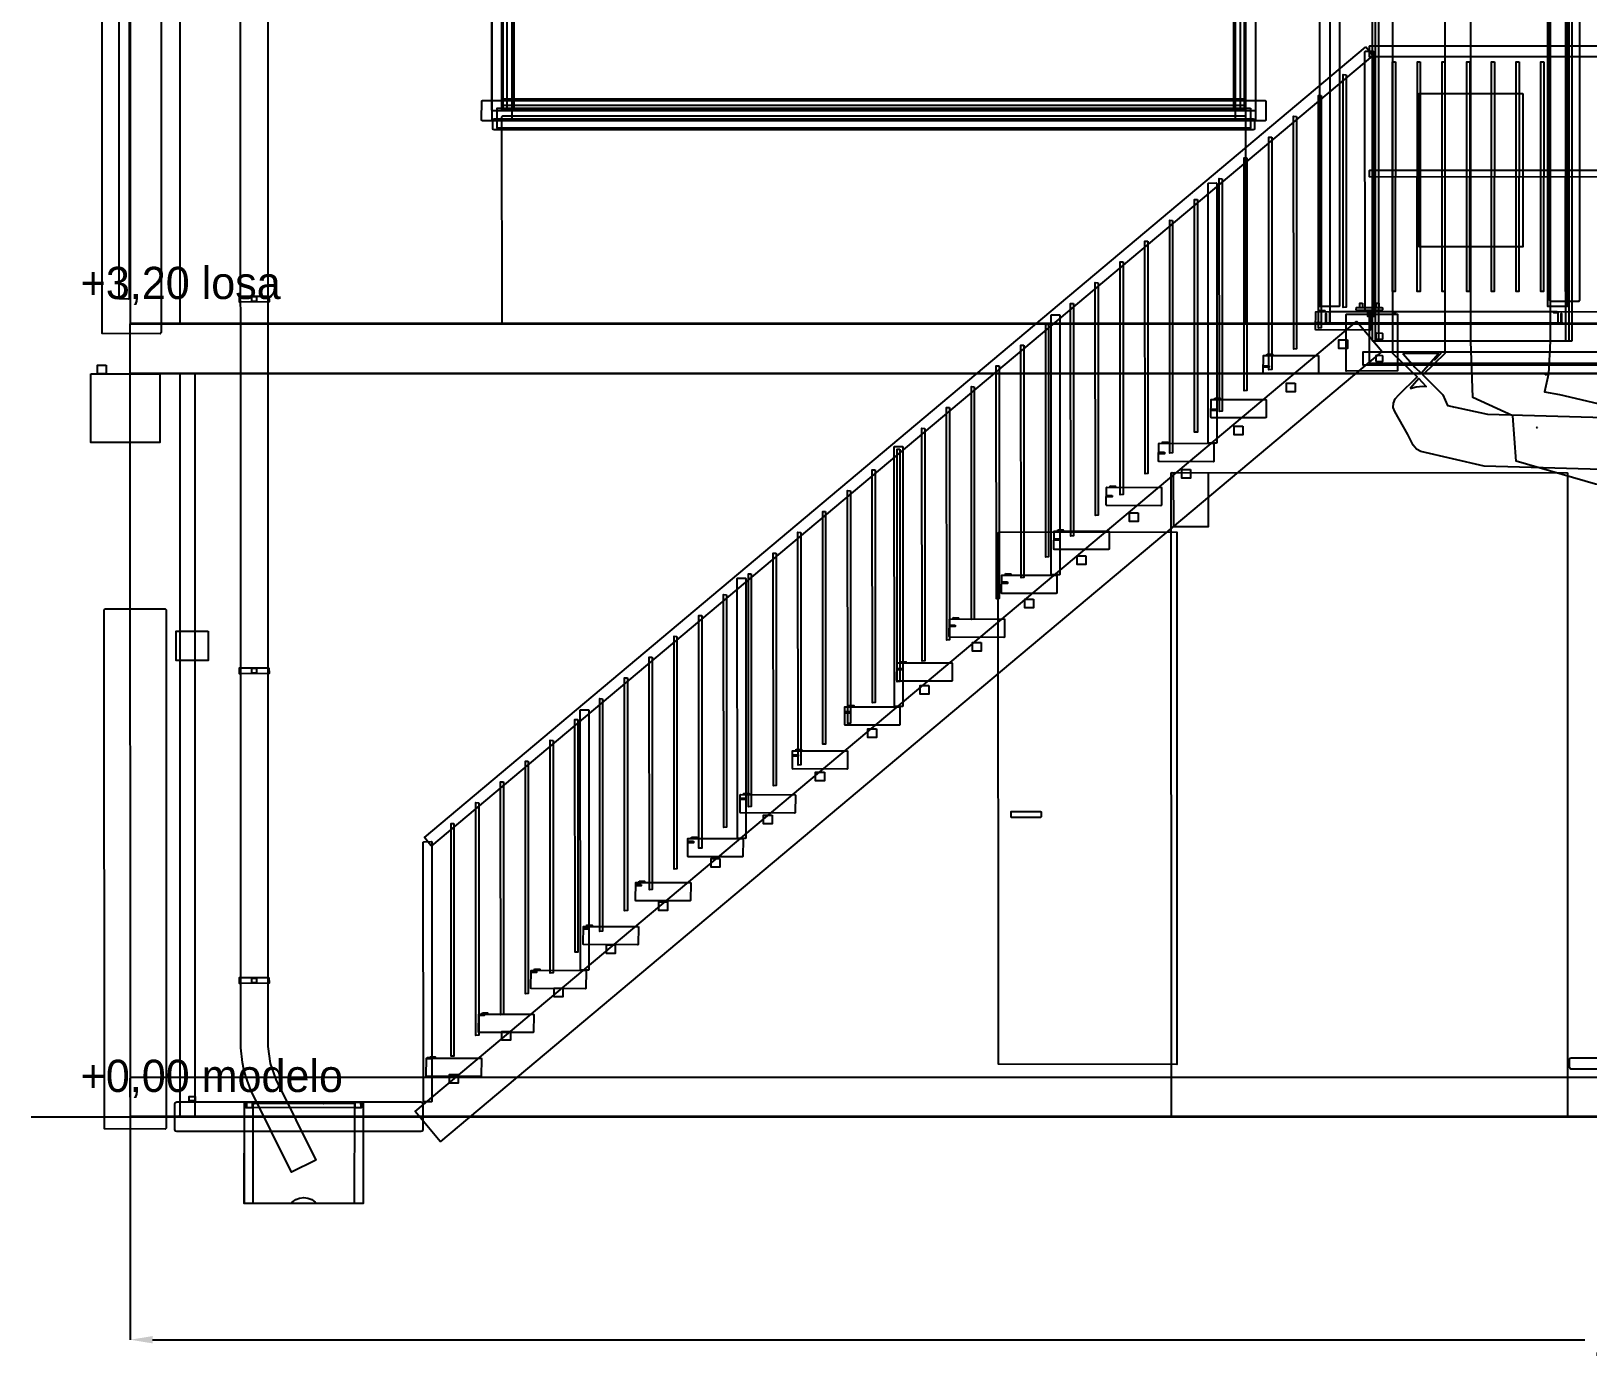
# Model space of a CAD drawing. Header units: metres. Extents: x 319.6 to 373.1, y -1 to 8.9.
# Drawn here: x 359.6 to 365.88, y -0.99 to 4.38 of the extents above; entities that cross this region are included whole.
import ezdxf

# ---------------------------------------------------------------- set-up
doc = ezdxf.new("R2010")
doc.units = ezdxf.units.M
for name, color, linetype in [('COTAS', 4, 'Continuous'), ('TEXTOS', 7, 'Continuous'), ('VISTA', 8, 'Continuous')]:
    doc.layers.add(name, color=color, linetype=linetype)
doc.dimstyles.get("Standard").update_dxf_attribs({"dimtxt": 2.5, "dimasz": 2.5, "dimexe": 1.25, "dimexo": 0.625, "dimtad": 1, "dimcen": 2.5, "dimazin": 3, "dimtfac": 1, "dimtmove": 0, "dimatfit": 3})

# ---------------------------------------------------------------- blocks, each defined once
blk = doc.blocks.new('_CLOSEDFILLED')
at = {"color": 0, "linetype": 'BYBLOCK'}
blk.add_solid([(-1, 0.164), (0, 0), (-1, -0.164)], dxfattribs=at)
blk = doc.blocks.new('*D2')
for p, q in [((360, 0), (360, -0.9)), ((372, 0), (372, -0.9)), ((360.09, -0.9), (365.87, -0.9)), ((366.13, -0.9), (371.91, -0.9))]:
    blk.add_line(p, q)
at = {"layer": 'Defpoints'}
for p in [(360, 0), (372, 0), (360, -0.9)]:
    blk.add_point(p, dxfattribs=at)
at = {"layer": 'COTAS', "xscale": 0.09, "yscale": 0.09, "rotation": 180}
blk.add_blockref('_CLOSEDFILLED', (360, -0.9), dxfattribs=at)
at = {"layer": 'COTAS', "xscale": 0.09, "yscale": 0.09}
blk.add_blockref('_CLOSEDFILLED', (372, -0.9), dxfattribs=at)
at = {"layer": 'COTAS', "insert": (366, -0.9), "char_height": 0.13, "attachment_point": 5}
blk.add_mtext('12', dxfattribs=at)

msp = doc.modelspace()

# ---------------------------------------------------------------- linework, layer by layer
at = {"layer": 'VISTA'}
msp.add_line((359.6, 0), (373.1, 0), dxfattribs=at)
for points in [[(366.5559, 2.5951), (365.4636, 2.6252), (365.2081, 2.6841), (365.1904, 2.6941), (365.1768, 2.7098), (365.1549, 2.7539), (365.1549, 2.7539), (365.103, 2.846), (365.0965, 2.8624), (365.097, 2.88), (365.1046, 2.8976), (365.1187, 2.914), (365.1931, 2.9857), (365.095, 3.08), (365.095, 8.7), (365.305, 8.7), (365.305, 3.08), (365.2154, 2.9939), (365.297, 2.914), (365.3151, 2.8703), (365.4764, 2.8348), (366.5641, 2.8049)], [(360.5547, 6.26), (360.5553, 0.2838), (360.5652, 0.2154), (360.5869, 0.1498), (360.7488, -0.1756), (360.6512, -0.2244), (360.4866, 0.1066), (360.4664, 0.1619), (360.4588, 0.1903), (360.4529, 0.219), (360.4462, 0.2776), (360.4453, 6.26)]]:
    msp.add_lwpolyline(points, dxfattribs=at)
for points in [[(365.73, 8.7), (365.73, 3.13), (365.7226, 2.998), (365.7069, 2.9251), (365.767, 2.9142), (365.9673, 2.8677), (366.203, 2.85), (369.102, 2.81), (369.44, 2.81), (369.44, 2.49), (369.098, 2.49), (366.197, 2.53), (365.9127, 2.5523), (365.593, 2.6458), (365.5792, 2.828), (365.4174, 2.902), (365.41, 3.13), (365.41, 8.7), (365.73, 8.7)], [(365.0355, 8.23), (365.0375, 8.228), (365.0375, 3.132), (365.0355, 3.13), (365.0145, 3.13), (365.0125, 3.132), (365.0131, 8.2294), (365.0355, 8.23)], [(365.803, 8.23), (365.805, 8.228), (365.805, 3.132), (365.803, 3.13), (365.027, 3.13), (365.025, 3.132), (365.0256, 8.2294), (365.803, 8.23)], [(365.8155, 8.23), (365.8175, 8.228), (365.8175, 3.132), (365.8155, 3.13), (365.7945, 3.13), (365.7925, 3.132), (365.7931, 8.2294), (365.8155, 8.23)], [(359.885, 6.4355), (359.8895, 6.44), (360.1205, 6.44), (360.125, 6.4355), (360.125, 3.1645), (360.1205, 3.16), (359.8863, 3.1613), (359.885, 6.4355)], [(360, 6.3955), (360.0045, 6.4), (360.1955, 6.4), (360.2, 6.3955), (360.2, 3.2045), (360.1955, 3.2), (360.0013, 3.2013), (360, 6.3955)], [(360, 6.3955), (360.0019, 6.3992), (365.9955, 6.4), (365.9992, 6.3981), (366, 3.2045), (365.9981, 3.2008), (360.0013, 3.2013), (360, 6.3955)], [(364.5, 6.3955), (364.5045, 6.4), (364.8355, 6.4), (364.84, 6.3955), (364.84, 3.2045), (364.8355, 3.2), (364.5013, 3.2013), (364.5, 6.3955)], [(359.955, 6.2983), (359.9567, 6.3), (359.9933, 6.3), (359.995, 6.2983), (359.995, 3.3017), (359.9933, 3.3), (359.9558, 3.3005), (359.955, 6.2983)], [(364.8, 5.8683), (364.8017, 5.87), (364.8783, 5.87), (364.88, 5.8683), (364.88, 3.2717), (364.8783, 3.27), (364.8008, 3.2705), (364.8, 5.8683)], [(365.72, 5.8683), (365.7217, 5.87), (365.7983, 5.87), (365.8, 5.8683), (365.8, 3.2717), (365.7983, 3.27), (365.7208, 3.2705), (365.72, 5.8683)], [(361.463, 5.78), (361.537, 5.78), (361.5398, 5.7788), (361.541, 5.776), (361.541, 4.064), (361.5398, 4.0612), (361.537, 4.06), (361.463, 4.06), (361.4602, 4.0612), (361.459, 4.064), (361.4597, 5.7783), (361.463, 5.78)], [(361.54, 5.78), (361.54, 4.02), (361.46, 4.02), (361.46, 5.78), (361.54, 5.78)], [(364.5, 5.78), (364.5, 4.06), (361.5, 4.06), (361.5, 5.78), (364.5, 5.78)], [(361.5474, 5.78), (361.5474, 4.06), (361.5214, 4.06), (361.5214, 5.78), (361.5474, 5.78)], [(364.4786, 5.78), (364.4786, 4.06), (364.4526, 4.06), (364.4526, 5.78), (364.4786, 5.78)], [(364.463, 5.78), (364.537, 5.78), (364.5398, 5.7788), (364.541, 5.776), (364.541, 4.064), (364.5398, 4.0612), (364.537, 4.06), (364.463, 4.06), (364.4602, 4.0612), (364.459, 4.064), (364.4597, 5.7783), (364.463, 5.78)], [(364.54, 5.78), (364.54, 4.02), (364.46, 4.02), (364.46, 5.78), (364.54, 5.78)], [(365.8452, 5.83), (365.8487, 5.8265), (365.8487, 3.2935), (365.8452, 3.29), (365.7325, 3.29), (365.729, 3.2935), (365.7297, 5.8285), (365.8452, 5.83)], [(364.4955, 5.7774), (364.4955, 4.0626), (361.5045, 4.0626), (361.5045, 5.7774), (364.4955, 5.7774)], [(364.9844, 4.3161), (364.9868, 4.3159), (365.0132, 4.284), (365.013, 4.2816), (361.2156, 1.0939), (361.2132, 1.0941), (361.1869, 1.1272), (364.9844, 4.3161)], [(364.9844, 4.3161), (364.9868, 4.3159), (365.0132, 4.284), (365.013, 4.2816), (361.2156, 1.0939), (361.2132, 1.0941), (361.1869, 1.1272), (364.9844, 4.3161)], [(364.9825, 4.2981), (364.9842, 4.2998), (365.0158, 4.3), (365.0175, 4.2983), (365.0175, 3.2517), (365.0158, 3.25), (364.9833, 3.2503), (364.9825, 4.2981)], [(364.9825, 4.2983), (364.9842, 4.3), (365.0158, 4.3), (365.0175, 4.2983), (365.0175, 3.2517), (365.0158, 3.25), (364.9833, 3.2505), (364.9825, 4.2983)], [(364.9825, 4.2981), (364.9842, 4.2998), (365.0158, 4.3), (365.0175, 4.2983), (365.0175, 3.2517), (365.0158, 3.25), (364.9833, 3.2503), (364.9825, 4.2981)], [(365, 4.3208), (365.0017, 4.3225), (372.9783, 4.3225), (372.98, 4.3208), (372.98, 4.2792), (372.9783, 4.2775), (365.0008, 4.278), (365, 4.3208)], [(365.1058, 4.257), (365.1048, 3.33), (365.0938, 3.331), (365.094, 4.2577), (365.1058, 4.257)], [(365.2055, 4.257), (365.2045, 3.33), (365.1935, 3.331), (365.1938, 4.2577), (365.2055, 4.257)], [(365.3053, 4.257), (365.3043, 3.33), (365.2933, 3.331), (365.2935, 4.2577), (365.3053, 4.257)], [(365.405, 4.257), (365.404, 3.33), (365.393, 3.331), (365.3933, 4.2577), (365.405, 4.257)], [(365.5048, 4.257), (365.5038, 3.33), (365.4928, 3.331), (365.493, 4.2577), (365.5048, 4.257)], [(365.6045, 4.257), (365.6035, 3.33), (365.5925, 3.331), (365.5928, 4.2577), (365.6045, 4.257)], [(365.7043, 4.257), (365.7033, 3.33), (365.6923, 3.331), (365.6925, 4.2577), (365.7043, 4.257)], [(365.804, 4.257), (365.803, 3.33), (365.792, 3.331), (365.7923, 4.2577), (365.804, 4.257)], [(364.906, 4.2051), (364.906, 3.2671), (364.895, 3.266), (364.8943, 4.2057), (364.906, 4.2051)], [(364.906, 4.2051), (364.906, 3.2671), (364.895, 3.266), (364.8943, 4.2057), (364.906, 4.2051)], [(361.422, 4.101), (364.578, 4.101), (364.5808, 4.0998), (364.582, 4.097), (364.582, 4.023), (364.5808, 4.0202), (364.578, 4.019), (361.422, 4.019), (361.4192, 4.0202), (361.418, 4.023), (361.4187, 4.0993), (361.422, 4.101)], [(361.4197, 4.0993), (361.4202, 4.0995), (361.4195, 4.0995), (361.4197, 4.0993)], [(364.5, 4.1074), (364.5, 4.0814), (361.5, 4.0814), (361.5, 4.1074), (364.5, 4.1074)], [(364.5805, 4.0995), (364.5798, 4.0995), (364.5803, 4.0993), (364.5805, 4.0995)], [(364.806, 4.1212), (364.806, 3.1832), (364.795, 3.182), (364.7943, 4.1217), (364.806, 4.1212)], [(364.806, 4.1212), (364.806, 3.1832), (364.795, 3.182), (364.7943, 4.1217), (364.806, 4.1212)], [(365.6194, 4.1294), (365.6194, 3.5106), (365.2006, 3.5106), (365.2006, 4.1294), (365.6194, 4.1294)], [(361.4197, 4.0207), (361.4195, 4.0212), (361.4195, 4.0205), (361.4197, 4.0207)], [(361.4607, 4.0617), (361.4605, 4.0622), (361.4605, 4.0615), (361.4607, 4.0617)], [(361.4631, 3.9885), (361.4631, 4.0215), (361.4649, 4.0257), (361.4691, 4.0275), (364.5309, 4.0275), (364.5351, 4.0257), (364.5369, 4.0215), (364.5369, 3.9885), (364.5351, 3.9843), (364.5309, 3.9825), (361.4691, 3.9825), (361.4649, 3.9843), (361.4631, 3.9885)], [(364.52, 4.07), (364.52, 3.99), (361.48, 3.99), (361.48, 4.07), (364.52, 4.07)], [(361.5, 4.0355), (361.5045, 4.04), (364.4955, 4.04), (364.5, 4.0355), (364.5, 3.2045), (364.4955, 3.2), (361.5013, 3.2013), (361.5, 4.0355)], [(361.5393, 4.0617), (361.5388, 4.0615), (361.5395, 4.0615), (361.5393, 4.0617)], [(364.4607, 4.0617), (364.4605, 4.0622), (364.4605, 4.0615), (364.4607, 4.0617)], [(364.5393, 4.0617), (364.5388, 4.0615), (364.5395, 4.0615), (364.5393, 4.0617)], [(364.5803, 4.0207), (364.5798, 4.0205), (364.5805, 4.0205), (364.5803, 4.0207)], [(364.706, 4.0372), (364.706, 3.0992), (364.695, 3.0981), (364.6943, 4.0378), (364.706, 4.0372)], [(364.706, 4.0372), (364.706, 3.0992), (364.695, 3.0981), (364.6943, 4.0378), (364.706, 4.0372)], [(364.606, 3.9533), (364.606, 3.0153), (364.595, 3.0141), (364.5943, 3.9538), (364.606, 3.9533)], [(364.606, 3.9533), (364.606, 3.0153), (364.595, 3.0141), (364.5943, 3.9538), (364.606, 3.9533)], [(364.506, 3.8693), (364.506, 2.9313), (364.495, 2.9302), (364.4943, 3.8699), (364.506, 3.8693)], [(364.506, 3.8693), (364.506, 2.9313), (364.495, 2.9302), (364.4943, 3.8699), (364.506, 3.8693)], [(364.406, 3.7854), (364.406, 2.8474), (364.395, 2.8462), (364.3943, 3.7859), (364.406, 3.7854)], [(364.406, 3.7854), (364.406, 2.8474), (364.395, 2.8462), (364.3943, 3.7859), (364.406, 3.7854)], [(365, 3.8188), (365.0017, 3.8205), (372.9783, 3.8205), (372.98, 3.8188), (372.98, 3.7942), (372.9783, 3.7925), (365.0008, 3.793), (365, 3.8188)], [(364.3492, 3.7664), (364.3509, 3.7681), (364.3825, 3.7685), (364.3842, 3.7669), (364.3842, 2.7203), (364.3825, 2.7185), (364.35, 2.7186), (364.3492, 3.7664)], [(364.3492, 3.7664), (364.3509, 3.7681), (364.3825, 3.7685), (364.3842, 3.7669), (364.3842, 2.7203), (364.3825, 2.7185), (364.35, 2.7186), (364.3492, 3.7664)], [(364.306, 3.7014), (364.306, 2.7634), (364.295, 2.7623), (364.2943, 3.702), (364.306, 3.7014)], [(364.306, 3.7014), (364.306, 2.7634), (364.295, 2.7623), (364.2943, 3.702), (364.306, 3.7014)], [(364.206, 3.6175), (364.206, 2.6795), (364.195, 2.6784), (364.1943, 3.6181), (364.206, 3.6175)], [(364.206, 3.6175), (364.206, 2.6795), (364.195, 2.6784), (364.1943, 3.6181), (364.206, 3.6175)], [(364.106, 3.5336), (364.106, 2.5956), (364.095, 2.5944), (364.0943, 3.5341), (364.106, 3.5336)], [(364.106, 3.5336), (364.106, 2.5956), (364.095, 2.5944), (364.0943, 3.5341), (364.106, 3.5336)], [(364.006, 3.4496), (364.006, 2.5116), (363.995, 2.5105), (363.9943, 3.4502), (364.006, 3.4496)], [(364.006, 3.4496), (364.006, 2.5116), (363.995, 2.5105), (363.9943, 3.4502), (364.006, 3.4496)], [(363.906, 3.3657), (363.906, 2.4277), (363.895, 2.4265), (363.8943, 3.3662), (363.906, 3.3657)], [(363.906, 3.3657), (363.906, 2.4277), (363.895, 2.4265), (363.8943, 3.3662), (363.906, 3.3657)], [(360.559, 3.312), (360.56, 3.289), (360.441, 3.288), (360.4403, 3.3117), (360.559, 3.312)], [(360.559, 3.312), (360.56, 3.289), (360.441, 3.288), (360.4403, 3.3117), (360.559, 3.312)], [(360.5097, 3.3097), (360.5097, 3.2903), (360.4903, 3.2903), (360.4903, 3.3097), (360.5097, 3.3097)], [(363.806, 3.2817), (363.806, 2.3437), (363.795, 2.3426), (363.7943, 3.2823), (363.806, 3.2817)], [(363.806, 3.2817), (363.806, 2.3437), (363.795, 2.3426), (363.7943, 3.2823), (363.806, 3.2817)], [(364.972, 3.283), (364.972, 3.265), (364.962, 3.265), (364.9622, 3.283), (364.972, 3.283)], [(364.972, 3.283), (364.972, 3.265), (364.962, 3.265), (364.9622, 3.283), (364.972, 3.283)], [(365.038, 3.283), (365.038, 3.265), (365.028, 3.265), (365.0282, 3.283), (365.038, 3.283)], [(365.038, 3.283), (365.038, 3.265), (365.028, 3.265), (365.0282, 3.283), (365.038, 3.283)], [(365.7926, 3.2914), (365.7919, 3.2914), (365.7919, 3.2914), (365.7926, 3.2914)], [(364.9477, 3.2099), (364.9501, 3.2097), (365.0499, 3.0896), (365.0496, 3.0872), (361.2523, -0.0999), (361.2513, -0.1003), (361.2513, -0.1001), (361.2521, -0.0997), (361.2518, -0.0994), (361.2499, -0.0997), (361.1502, 0.0216), (364.9477, 3.2099)], [(364.9477, 3.2099), (364.9501, 3.2097), (365.0499, 3.0896), (365.0496, 3.0872), (361.2523, -0.0999), (361.2513, -0.1003), (361.2513, -0.1001), (361.2521, -0.0997), (361.2518, -0.0994), (361.2499, -0.0997), (361.1502, 0.0216), (364.9477, 3.2099)], [(363.7158, 3.2347), (363.7175, 3.2365), (363.7491, 3.2369), (363.7508, 3.2352), (363.7508, 2.1886), (363.7491, 2.1869), (363.7167, 2.1869), (363.7158, 3.2347)], [(363.7158, 3.2347), (363.7175, 3.2365), (363.7491, 3.2369), (363.7508, 3.2352), (363.7508, 2.1886), (363.7491, 2.1869), (363.7167, 2.1869), (363.7158, 3.2347)], [(365.0045, 3.2494), (365.006, 3.2465), (365.0054, 3.1765), (365.0025, 3.175), (364.7844, 3.1756), (364.7829, 3.1785), (364.7839, 3.249), (365.0045, 3.2494)], [(364.7846, 3.2483), (364.7846, 3.249), (364.7839, 3.2483), (364.7846, 3.2483)], [(364.8063, 3.205), (364.8063, 3.199), (364.7883, 3.199), (364.7883, 3.205), (364.8063, 3.205)], [(364.7986, 3.255), (364.8199, 3.2543), (364.8192, 3.25), (364.7981, 3.2507), (364.7986, 3.255)], [(364.82, 3.202), (364.82, 3.204), (365.78, 3.204), (365.78, 3.202), (364.82, 3.202)], [(364.824, 3.202), (364.824, 3.242), (364.826, 3.242), (364.826, 3.202), (364.824, 3.202)], [(364.844, 3.25), (365.756, 3.25), (365.7588, 3.2488), (365.76, 3.246), (365.76, 3.204), (365.7588, 3.2012), (365.756, 3.2), (364.844, 3.2), (364.8412, 3.2012), (364.84, 3.204), (364.8407, 3.2483), (364.844, 3.25)], [(364.8417, 3.2483), (364.8422, 3.2485), (364.8415, 3.2485), (364.8417, 3.2483)], [(364.9059, 3.2379), (364.908, 3.2388), (365.1141, 3.2391), (365.1141, 3.0109), (364.908, 3.0088), (364.9059, 3.0096), (364.9059, 3.2379)], [(364.9059, 3.2379), (364.908, 3.2388), (365.1141, 3.2391), (365.1141, 3.0109), (364.908, 3.0088), (364.9059, 3.0096), (364.9059, 3.2379)], [(364.9065, 3.2373), (364.9065, 3.2379), (364.9059, 3.2379), (364.9065, 3.2373)], [(364.9065, 3.2373), (364.9065, 3.2379), (364.9059, 3.2379), (364.9065, 3.2373)], [(365.0505, 3.266), (365.0525, 3.264), (365.0525, 3.256), (365.0505, 3.254), (364.9495, 3.254), (364.9475, 3.256), (364.9481, 3.2654), (365.0505, 3.266)], [(365.0195, 3.25), (365.0195, 3.23), (364.9945, 3.2299), (364.9945, 3.2499), (365.0195, 3.25)], [(365.001, 3.25), (366, 3.249), (365.999, 3.2), (365, 3.201), (365.001, 3.25)], [(365.005, 3.2483), (365.0043, 3.249), (365.0043, 3.2483), (365.005, 3.2483)], [(365.1057, 3.2497), (365.1057, 3.2443), (365.0943, 3.2443), (365.0943, 3.2497), (365.1057, 3.2497)], [(365.1135, 3.2385), (365.1141, 3.2385), (365.1141, 3.2391), (365.1135, 3.2385)], [(365.1135, 3.2385), (365.1141, 3.2385), (365.1141, 3.2391), (365.1135, 3.2385)], [(365.7557, 3.2497), (365.7557, 3.2443), (365.7443, 3.2443), (365.7443, 3.2497), (365.7557, 3.2497)], [(365.7585, 3.2485), (365.7578, 3.2485), (365.7583, 3.2483), (365.7585, 3.2485)], [(365.774, 3.202), (365.774, 3.242), (365.776, 3.242), (365.776, 3.202), (365.774, 3.202)], [(372, 3.2), (372, 3), (360, 3), (360, 3.2), (372, 3.2)], [(363.706, 3.1978), (363.706, 2.2598), (363.695, 2.2586), (363.6943, 3.1983), (363.706, 3.1978)], [(363.706, 3.1978), (363.706, 2.2598), (363.695, 2.2586), (363.6943, 3.1983), (363.706, 3.1978)], [(364.7846, 3.176), (364.7846, 3.1767), (364.7839, 3.1767), (364.7846, 3.176)], [(364.8417, 3.2017), (364.8415, 3.2022), (364.8415, 3.2015), (364.8417, 3.2017)], [(365, 3.197), (365.0009, 3.1991), (365.003, 3.2), (365.997, 3.2), (365.9991, 3.1991), (366, 3.197), (366, 3.043), (365.9991, 3.0409), (365.997, 3.04), (365.003, 3.04), (365.0009, 3.0409), (365, 3.197)], [(365.0015, 3.1985), (365.0015, 3.1991), (365.0009, 3.1991), (365.0015, 3.1985)], [(365.005, 3.1767), (365.0043, 3.1767), (365.0043, 3.176), (365.005, 3.1767)], [(365.0287, 3.1373), (365.027, 3.1387), (365.0273, 3.1623), (365.0277, 3.1613), (365.0287, 3.163), (365.0523, 3.1627), (365.0513, 3.1623), (365.053, 3.1613), (365.0527, 3.1377), (365.0523, 3.1387), (365.0513, 3.137), (365.0287, 3.137), (365.0287, 3.1373)], [(365.0287, 3.1373), (365.027, 3.1387), (365.0273, 3.1623), (365.0277, 3.1613), (365.0287, 3.163), (365.0523, 3.1627), (365.0513, 3.1623), (365.053, 3.1613), (365.0527, 3.1377), (365.0523, 3.1387), (365.0513, 3.137), (365.0287, 3.137), (365.0287, 3.1373)], [(365.7583, 3.2017), (365.7578, 3.2015), (365.7585, 3.2015), (365.7583, 3.2017)], [(363.606, 3.1138), (363.606, 2.1758), (363.595, 2.1747), (363.5943, 3.1144), (363.606, 3.1138)], [(363.606, 3.1138), (363.606, 2.1758), (363.595, 2.1747), (363.5943, 3.1144), (363.606, 3.1138)], [(364.9119, 3.1355), (364.9119, 3.1005), (364.8769, 3.1005), (364.8769, 3.1355), (364.9119, 3.1355)], [(372.025, 3.0875), (372.025, 3.0325), (364.975, 3.0325), (364.975, 3.0875), (372.025, 3.0875)], [(365.1357, 3.08), (365.1845, 3.0235), (365.2085, 3.0005), (365.2788, 3.08), (365.1357, 3.08)], [(365.2634, 3.0535), (365.2634, 3.0535), (365.2879, 3.08), (365.2634, 3.0535)], [(359.9025, 3.0325), (359.9025, 2.9975), (359.8675, 2.9975), (359.8675, 3.0325), (359.9025, 3.0325)], [(363.506, 3.0299), (363.506, 2.0919), (363.495, 2.0907), (363.4943, 3.0304), (363.506, 3.0299)], [(363.506, 3.0299), (363.506, 2.0919), (363.495, 2.0907), (363.4943, 3.0304), (363.506, 3.0299)], [(364.7934, 3.0721), (364.7949, 3.0693), (364.7942, 2.9993), (364.7914, 2.9978), (364.5733, 2.9984), (364.5718, 3.0013), (364.5728, 3.0718), (364.7934, 3.0721)], [(364.5735, 3.071), (364.5735, 3.0717), (364.5728, 3.071), (364.5735, 3.071)], [(364.5952, 3.0306), (364.5952, 3.0246), (364.5772, 3.0246), (364.5772, 3.0306), (364.5952, 3.0306)], [(364.5875, 3.0778), (364.6088, 3.0771), (364.6081, 3.0728), (364.587, 3.0735), (364.5875, 3.0778)], [(364.7939, 3.071), (364.7931, 3.0717), (364.7931, 3.071), (364.7939, 3.071)], [(365.0015, 3.0415), (365.0009, 3.0415), (365.0009, 3.0409), (365.0015, 3.0415)], [(365.0287, 3.0473), (365.027, 3.0487), (365.0273, 3.0723), (365.0277, 3.0713), (365.0287, 3.073), (365.0523, 3.0727), (365.0513, 3.0723), (365.053, 3.0713), (365.0527, 3.0477), (365.0523, 3.0487), (365.0513, 3.047), (365.0287, 3.047), (365.0287, 3.0473)], [(365.0287, 3.0473), (365.027, 3.0487), (365.0273, 3.0723), (365.0277, 3.0713), (365.0287, 3.073), (365.0523, 3.0727), (365.0513, 3.0723), (365.053, 3.0713), (365.0527, 3.0477), (365.0523, 3.0487), (365.0513, 3.047), (365.0287, 3.047), (365.0287, 3.0473)], [(359.8413, 2.9987), (360.1187, 2.9987), (360.1187, 2.7213), (359.8413, 2.7213), (359.8413, 2.9987)], [(360, 2.9955), (360.0019, 2.9992), (365.9955, 3), (365.9992, 2.9981), (366, 0.0045), (365.9981, 0.0008), (360.0013, 0.0013), (360, 2.9955)], [(360, 2.9955), (360.0045, 3), (360.2555, 3), (360.26, 2.9955), (360.26, 0.0045), (360.2555, 0), (360.0013, 0.0013), (360, 2.9955)], [(360, 2.9955), (360.0045, 3), (360.1955, 3), (360.2, 2.9955), (360.2, 0.0045), (360.1955, 0), (360.0013, 0.0013), (360, 2.9955)], [(360, 2.9955), (360.0045, 3), (360.2555, 3), (360.26, 2.9955), (360.26, 0.0045), (360.2555, 0), (360.0013, 0.0013), (360, 2.9955)], [(360, 2.9955), (360.0045, 3), (371.9955, 3), (372, 2.9955), (372, 0.0045), (371.9955, 0), (360.0013, 0.0013), (360, 2.9955)], [(364.5735, 2.9988), (364.5735, 2.9995), (364.5728, 2.9995), (364.5735, 2.9988)], [(364.7008, 2.9611), (364.7008, 2.9261), (364.6658, 2.9261), (364.6658, 2.9611), (364.7008, 2.9611)], [(364.7939, 2.9995), (364.7931, 2.9995), (364.7931, 2.9988), (364.7939, 2.9995)], [(364.9065, 3.0103), (364.9059, 3.0103), (364.9059, 3.0096), (364.9065, 3.0103)], [(364.9065, 3.0103), (364.9059, 3.0103), (364.9059, 3.0096), (364.9065, 3.0103)], [(365.1135, 3.0115), (365.1135, 3.0109), (365.1141, 3.0109), (365.1135, 3.0115)], [(365.1135, 3.0115), (365.1135, 3.0109), (365.1141, 3.0109), (365.1135, 3.0115)], [(365.1644, 2.9395), (365.1885, 2.9457), (365.2157, 2.948), (365.229, 2.9468), (365.2, 2.979), (365.1644, 2.9395)], [(365.1866, 3.0115), (365.1866, 3.0115), (365.1866, 3.0115), (365.1866, 3.0115)], [(365.7093, 2.9938), (365.7093, 2.9938), (365.7174, 2.9963), (365.7093, 2.9938)], [(363.406, 2.9459), (363.406, 2.0079), (363.395, 2.0068), (363.3943, 2.9465), (363.406, 2.9459)], [(363.406, 2.9459), (363.406, 2.0079), (363.395, 2.0068), (363.3943, 2.9465), (363.406, 2.9459)], [(364.5823, 2.8949), (364.5838, 2.8921), (364.5831, 2.822), (364.5803, 2.8206), (364.3621, 2.8212), (364.3613, 2.822), (364.3607, 2.8241), (364.3617, 2.8945), (364.5823, 2.8949)], [(364.3624, 2.8938), (364.3624, 2.8945), (364.3617, 2.8938), (364.3624, 2.8938)], [(364.3764, 2.9006), (364.3977, 2.8999), (364.397, 2.8956), (364.3759, 2.8963), (364.3764, 2.9006)], [(364.5827, 2.8938), (364.582, 2.8945), (364.582, 2.8938), (364.5827, 2.8938)], [(365.2495, 2.9457), (365.2495, 2.9457), (365.2495, 2.9457), (365.2495, 2.9457)], [(363.306, 2.862), (363.306, 1.924), (363.295, 1.9228), (363.2943, 2.8625), (363.306, 2.862)], [(363.306, 2.862), (363.306, 1.924), (363.295, 1.9228), (363.2943, 2.8625), (363.306, 2.862)], [(364.3841, 2.8561), (364.3841, 2.8501), (364.3661, 2.8501), (364.3661, 2.8561), (364.3841, 2.8561)], [(365.3395, 2.858), (365.3395, 2.858), (365.3395, 2.858), (365.3395, 2.858)], [(363.206, 2.778), (363.206, 1.84), (363.195, 1.8389), (363.1943, 2.7786), (363.206, 2.778)], [(363.206, 2.778), (363.206, 1.84), (363.195, 1.8389), (363.1943, 2.7786), (363.206, 2.778)], [(364.3624, 2.8216), (364.3624, 2.8223), (364.3617, 2.8223), (364.3624, 2.8216)], [(364.3617, 2.8219), (364.362, 2.8218), (364.3617, 2.8219), (364.3617, 2.8219)], [(364.4897, 2.7866), (364.4897, 2.7516), (364.4547, 2.7516), (364.4547, 2.7866), (364.4897, 2.7866)], [(364.5827, 2.8223), (364.582, 2.8223), (364.582, 2.8216), (364.5827, 2.8223)], [(365.6777, 2.783), (365.6766, 2.7835), (365.6762, 2.7808), (365.6777, 2.783)], [(363.0825, 2.7031), (363.0842, 2.7048), (363.1158, 2.7052), (363.1175, 2.7035), (363.1175, 1.6569), (363.1158, 1.6552), (363.0833, 1.6553), (363.0825, 2.7031)], [(363.0825, 2.7031), (363.0842, 2.7048), (363.1158, 2.7052), (363.1175, 2.7035), (363.1175, 1.6569), (363.1158, 1.6552), (363.0833, 1.6553), (363.0825, 2.7031)], [(364.3712, 2.7177), (364.3727, 2.7148), (364.372, 2.6448), (364.3692, 2.6433), (364.151, 2.644), (364.1496, 2.6468), (364.1506, 2.7173), (364.3712, 2.7177)], [(364.1513, 2.7166), (364.1513, 2.7173), (364.1506, 2.7166), (364.1513, 2.7166)], [(364.1653, 2.7233), (364.1866, 2.7226), (364.1859, 2.7183), (364.1648, 2.719), (364.1653, 2.7233)], [(364.3716, 2.7166), (364.3709, 2.7173), (364.3709, 2.7166), (364.3716, 2.7166)], [(363.106, 2.6941), (363.106, 1.7561), (363.095, 1.7549), (363.0943, 2.6946), (363.106, 2.6941)], [(363.106, 2.6941), (363.106, 1.7561), (363.095, 1.7549), (363.0943, 2.6946), (363.106, 2.6941)], [(364.1513, 2.6444), (364.1513, 2.6451), (364.1506, 2.6451), (364.1513, 2.6444)], [(364.173, 2.6817), (364.173, 2.6757), (364.155, 2.6757), (364.155, 2.6817), (364.173, 2.6817)], [(364.3716, 2.6451), (364.3709, 2.6451), (364.3709, 2.6444), (364.3716, 2.6451)], [(363.006, 2.6101), (363.006, 1.6721), (362.995, 1.671), (362.9943, 2.6107), (363.006, 2.6101)], [(363.006, 2.6101), (363.006, 1.6721), (362.995, 1.671), (362.9943, 2.6107), (363.006, 2.6101)], [(364.2008, 2.5981), (364.2045, 2.6), (365.7981, 2.5992), (365.8, 2.5955), (365.7992, 0.0019), (365.7955, 0), (364.2013, 0.0013), (364.2008, 2.5981)], [(364.213, 2.6), (364.3491, 2.5991), (364.3491, 2.3809), (364.2109, 2.3809), (364.21, 2.597), (364.213, 2.6)], [(364.2786, 2.6122), (364.2786, 2.5772), (364.2436, 2.5772), (364.2436, 2.6122), (364.2786, 2.6122)], [(362.906, 2.5262), (362.906, 1.5882), (362.895, 1.587), (362.8943, 2.5267), (362.906, 2.5262)], [(362.906, 2.5262), (362.906, 1.5882), (362.895, 1.587), (362.8943, 2.5267), (362.906, 2.5262)], [(364.1601, 2.5405), (364.1616, 2.5376), (364.1609, 2.4676), (364.1581, 2.4661), (363.9399, 2.4668), (363.9391, 2.4676), (363.9384, 2.4696), (363.9395, 2.5401), (364.1601, 2.5405)], [(363.9402, 2.5394), (363.9402, 2.5401), (363.9395, 2.5394), (363.9402, 2.5394)], [(363.9541, 2.5461), (363.9754, 2.5454), (363.9747, 2.5411), (363.9536, 2.5418), (363.9541, 2.5461)], [(364.1605, 2.5394), (364.1598, 2.5401), (364.1598, 2.5394), (364.1605, 2.5394)], [(363.9402, 2.4671), (363.9402, 2.4679), (363.9395, 2.4679), (363.9402, 2.4671)], [(363.9395, 2.4675), (363.9397, 2.4674), (363.9395, 2.4675), (363.9395, 2.4675)], [(363.9619, 2.5072), (363.9619, 2.5012), (363.9439, 2.5012), (363.9439, 2.5072), (363.9619, 2.5072)], [(364.1605, 2.4679), (364.1598, 2.4679), (364.1598, 2.4671), (364.1605, 2.4679)], [(362.806, 2.4422), (362.806, 1.5042), (362.795, 1.5031), (362.7943, 2.4428), (362.806, 2.4422)], [(362.806, 2.4422), (362.806, 1.5042), (362.795, 1.5031), (362.7943, 2.4428), (362.806, 2.4422)], [(364.0675, 2.4377), (364.0675, 2.4027), (364.0325, 2.4027), (364.0325, 2.4377), (364.0675, 2.4377)], [(362.706, 2.3583), (362.706, 1.4203), (362.695, 1.4191), (362.6943, 2.3588), (362.706, 2.3583)], [(362.706, 2.3583), (362.706, 1.4203), (362.695, 1.4191), (362.6943, 2.3588), (362.706, 2.3583)], [(363.5064, 2.36), (364.2234, 2.3585), (364.2226, 0.2106), (363.5035, 0.2115), (363.5029, 2.3565), (363.5064, 2.36)], [(363.949, 2.3632), (363.9504, 2.3604), (363.9498, 2.2904), (363.9469, 2.2889), (363.7288, 2.2895), (363.7273, 2.2924), (363.7284, 2.3629), (363.949, 2.3632)], [(363.7291, 2.3621), (363.7291, 2.3629), (363.7284, 2.3621), (363.7291, 2.3621)], [(363.7508, 2.3328), (363.7508, 2.3268), (363.7328, 2.3268), (363.7328, 2.3328), (363.7508, 2.3328)], [(363.743, 2.3689), (363.7643, 2.3682), (363.7636, 2.3639), (363.7425, 2.3646), (363.743, 2.3689)], [(363.9494, 2.3621), (363.9487, 2.3629), (363.9487, 2.3621), (363.9494, 2.3621)], [(362.606, 2.2743), (362.606, 1.3363), (362.595, 1.3352), (362.5943, 2.2749), (362.606, 2.2743)], [(362.606, 2.2743), (362.606, 1.3363), (362.595, 1.3352), (362.5943, 2.2749), (362.606, 2.2743)], [(363.7291, 2.2899), (363.7291, 2.2906), (363.7284, 2.2906), (363.7291, 2.2899)], [(363.8564, 2.2633), (363.8564, 2.2283), (363.8214, 2.2283), (363.8214, 2.2633), (363.8564, 2.2633)], [(363.9494, 2.2906), (363.9487, 2.2906), (363.9487, 2.2899), (363.9494, 2.2906)], [(362.4492, 2.1714), (362.4509, 2.1731), (362.4825, 2.1735), (362.4842, 2.1719), (362.4842, 1.1253), (362.4825, 1.1235), (362.45, 1.1236), (362.4492, 2.1714)], [(362.4492, 2.1714), (362.4509, 2.1731), (362.4825, 2.1735), (362.4842, 2.1719), (362.4842, 1.1253), (362.4825, 1.1235), (362.45, 1.1236), (362.4492, 2.1714)], [(362.506, 2.1904), (362.506, 1.2524), (362.495, 1.2512), (362.4943, 2.1909), (362.506, 2.1904)], [(362.506, 2.1904), (362.506, 1.2524), (362.495, 1.2512), (362.4943, 2.1909), (362.506, 2.1904)], [(363.7379, 2.186), (363.7393, 2.1832), (363.7387, 2.1131), (363.7358, 2.1117), (363.5177, 2.1123), (363.5162, 2.1152), (363.5172, 2.1856), (363.7379, 2.186)], [(363.518, 2.1849), (363.518, 2.1856), (363.5173, 2.1849), (363.518, 2.1849)], [(363.5397, 2.1583), (363.5397, 2.1523), (363.5217, 2.1523), (363.5217, 2.1583), (363.5397, 2.1583)], [(363.5319, 2.1917), (363.5532, 2.191), (363.5525, 2.1867), (363.5314, 2.1874), (363.5319, 2.1917)], [(363.7383, 2.1849), (363.7376, 2.1856), (363.7376, 2.1849), (363.7383, 2.1849)], [(362.406, 2.1064), (362.406, 1.1684), (362.395, 1.1673), (362.3943, 2.107), (362.406, 2.1064)], [(362.406, 2.1064), (362.406, 1.1684), (362.395, 1.1673), (362.3943, 2.107), (362.406, 2.1064)], [(363.518, 2.1127), (363.518, 2.1134), (363.5173, 2.1134), (363.518, 2.1127)], [(363.6453, 2.0888), (363.6453, 2.0538), (363.6103, 2.0538), (363.6103, 2.0888), (363.6453, 2.0888)], [(363.7383, 2.1134), (363.7376, 2.1134), (363.7376, 2.1127), (363.7383, 2.1134)], [(359.895, 2.0455), (359.8995, 2.05), (360.1405, 2.05), (360.145, 2.0455), (360.145, -0.0455), (360.1405, -0.05), (359.8963, -0.0487), (359.895, 2.0455)], [(362.306, 2.0225), (362.306, 1.0845), (362.295, 1.0834), (362.2943, 2.0231), (362.306, 2.0225)], [(362.306, 2.0225), (362.306, 1.0845), (362.295, 1.0834), (362.2943, 2.0231), (362.306, 2.0225)], [(363.3208, 2.0144), (363.3421, 2.0137), (363.3414, 2.0094), (363.3203, 2.0101), (363.3208, 2.0144)], [(360.3144, 1.9594), (360.3144, 1.8406), (360.1856, 1.8406), (360.1856, 1.9594), (360.3144, 1.9594)], [(363.5267, 2.0088), (363.5282, 2.0059), (363.5276, 1.9359), (363.5247, 1.9344), (363.3066, 1.9351), (363.3051, 1.9379), (363.3061, 2.0084), (363.5267, 2.0088)], [(363.3069, 2.0077), (363.3069, 2.0084), (363.3061, 2.0077), (363.3069, 2.0077)], [(363.3286, 1.9839), (363.3286, 1.9779), (363.3106, 1.9779), (363.3106, 1.9839), (363.3286, 1.9839)], [(363.5272, 2.0077), (363.5265, 2.0084), (363.5265, 2.0077), (363.5272, 2.0077)], [(362.206, 1.9386), (362.206, 1.0006), (362.195, 0.9994), (362.1943, 1.9391), (362.206, 1.9386)], [(362.206, 1.9386), (362.206, 1.0006), (362.195, 0.9994), (362.1943, 1.9391), (362.206, 1.9386)], [(363.3069, 1.9355), (363.3069, 1.9362), (363.3061, 1.9362), (363.3069, 1.9355)], [(363.4342, 1.9144), (363.4342, 1.8794), (363.3992, 1.8794), (363.3992, 1.9144), (363.4342, 1.9144)], [(363.5272, 1.9362), (363.5265, 1.9362), (363.5265, 1.9355), (363.5272, 1.9362)], [(362.106, 1.8546), (362.106, 0.9166), (362.095, 0.9155), (362.0943, 1.8552), (362.106, 1.8546)], [(362.106, 1.8546), (362.106, 0.9166), (362.095, 0.9155), (362.0943, 1.8552), (362.106, 1.8546)], [(363.3156, 1.8316), (363.3171, 1.8287), (363.3165, 1.7587), (363.3136, 1.7572), (363.0955, 1.7579), (363.094, 1.7607), (363.095, 1.8312), (363.3156, 1.8316)], [(363.0957, 1.8305), (363.0957, 1.8312), (363.095, 1.8305), (363.0957, 1.8305)], [(363.1097, 1.8372), (363.131, 1.8365), (363.1303, 1.8322), (363.1092, 1.8329), (363.1097, 1.8372)], [(363.3161, 1.8305), (363.3154, 1.8312), (363.3154, 1.8305), (363.3161, 1.8305)], [(360.559, 1.812), (360.56, 1.789), (360.441, 1.788), (360.4403, 1.8117), (360.559, 1.812)], [(360.559, 1.812), (360.56, 1.789), (360.441, 1.788), (360.4403, 1.8117), (360.559, 1.812)], [(360.5097, 1.8097), (360.5097, 1.7903), (360.4903, 1.7903), (360.4903, 1.8097), (360.5097, 1.8097)], [(362.006, 1.7707), (362.006, 0.8327), (361.995, 0.8315), (361.9943, 1.7712), (362.006, 1.7707)], [(362.006, 1.7707), (362.006, 0.8327), (361.995, 0.8315), (361.9943, 1.7712), (362.006, 1.7707)], [(363.0957, 1.7583), (363.0957, 1.759), (363.095, 1.759), (363.0957, 1.7583)], [(363.1174, 1.8094), (363.1174, 1.8034), (363.0994, 1.8034), (363.0994, 1.8094), (363.1174, 1.8094)], [(363.3161, 1.759), (363.3154, 1.759), (363.3154, 1.7583), (363.3161, 1.759)], [(363.2231, 1.7399), (363.2231, 1.7049), (363.1881, 1.7049), (363.1881, 1.7399), (363.2231, 1.7399)], [(361.8158, 1.6397), (361.8175, 1.6415), (361.8491, 1.6419), (361.8508, 1.6402), (361.8508, 0.5936), (361.8491, 0.5919), (361.8167, 0.5919), (361.8158, 1.6397)], [(361.8158, 1.6397), (361.8175, 1.6415), (361.8491, 1.6419), (361.8508, 1.6402), (361.8508, 0.5936), (361.8491, 0.5919), (361.8167, 0.5919), (361.8158, 1.6397)], [(361.906, 1.6867), (361.906, 0.7487), (361.895, 0.7476), (361.8943, 1.6873), (361.906, 1.6867)], [(361.906, 1.6867), (361.906, 0.7487), (361.895, 0.7476), (361.8943, 1.6873), (361.906, 1.6867)], [(363.1045, 1.6544), (363.106, 1.6515), (363.1054, 1.5815), (363.1025, 1.58), (362.8844, 1.5806), (362.8829, 1.5835), (362.8839, 1.654), (363.1045, 1.6544)], [(362.8846, 1.6533), (362.8846, 1.654), (362.8839, 1.6533), (362.8846, 1.6533)], [(362.9063, 1.635), (362.9063, 1.629), (362.8883, 1.629), (362.8883, 1.635), (362.9063, 1.635)], [(362.8986, 1.66), (362.9199, 1.6593), (362.9192, 1.655), (362.8981, 1.6557), (362.8986, 1.66)], [(363.105, 1.6533), (363.1043, 1.654), (363.1043, 1.6533), (363.105, 1.6533)], [(361.806, 1.6028), (361.806, 0.6648), (361.795, 0.6636), (361.7943, 1.6033), (361.806, 1.6028)], [(361.806, 1.6028), (361.806, 0.6648), (361.795, 0.6636), (361.7943, 1.6033), (361.806, 1.6028)], [(362.8846, 1.581), (362.8846, 1.5817), (362.8839, 1.5817), (362.8846, 1.581)], [(363.105, 1.5817), (363.1043, 1.5817), (363.1043, 1.581), (363.105, 1.5817)], [(361.706, 1.5188), (361.706, 0.5808), (361.695, 0.5797), (361.6943, 1.5194), (361.706, 1.5188)], [(361.706, 1.5188), (361.706, 0.5808), (361.695, 0.5797), (361.6943, 1.5194), (361.706, 1.5188)], [(363.0119, 1.5655), (363.0119, 1.5305), (362.9769, 1.5305), (362.9769, 1.5655), (363.0119, 1.5655)], [(362.8934, 1.4771), (362.8949, 1.4743), (362.8942, 1.4043), (362.8914, 1.4028), (362.6733, 1.4034), (362.6718, 1.4063), (362.6728, 1.4768), (362.8934, 1.4771)], [(362.6735, 1.476), (362.6735, 1.4767), (362.6728, 1.476), (362.6735, 1.476)], [(362.6952, 1.4606), (362.6952, 1.4546), (362.6772, 1.4546), (362.6772, 1.4606), (362.6952, 1.4606)], [(362.6875, 1.4828), (362.7088, 1.4821), (362.7081, 1.4778), (362.687, 1.4785), (362.6875, 1.4828)], [(362.8939, 1.476), (362.8931, 1.4767), (362.8931, 1.476), (362.8939, 1.476)], [(361.606, 1.4349), (361.606, 0.4969), (361.595, 0.4957), (361.5943, 1.4354), (361.606, 1.4349)], [(361.606, 1.4349), (361.606, 0.4969), (361.595, 0.4957), (361.5943, 1.4354), (361.606, 1.4349)], [(362.6735, 1.4038), (362.6735, 1.4045), (362.6728, 1.4045), (362.6735, 1.4038)], [(362.8008, 1.3911), (362.8008, 1.3561), (362.7658, 1.3561), (362.7658, 1.3911), (362.8008, 1.3911)], [(362.8939, 1.4045), (362.8931, 1.4045), (362.8931, 1.4038), (362.8939, 1.4045)], [(362.8939, 1.4041), (362.8936, 1.4041), (362.8939, 1.4041), (362.8939, 1.4041)], [(361.506, 1.3509), (361.506, 0.4129), (361.495, 0.4118), (361.4943, 1.3515), (361.506, 1.3509)], [(361.506, 1.3509), (361.506, 0.4129), (361.495, 0.4118), (361.4943, 1.3515), (361.506, 1.3509)], [(361.406, 1.267), (361.406, 0.329), (361.395, 0.3278), (361.3943, 1.2675), (361.406, 1.267)], [(361.406, 1.267), (361.406, 0.329), (361.395, 0.3278), (361.3943, 1.2675), (361.406, 1.267)], [(362.6823, 1.2999), (362.6831, 1.2991), (362.6838, 1.2971), (362.6831, 1.227), (362.6803, 1.2256), (362.4621, 1.2262), (362.4607, 1.2291), (362.4617, 1.2995), (362.6823, 1.2999)], [(362.4624, 1.2988), (362.4624, 1.2995), (362.4617, 1.2988), (362.4624, 1.2988)], [(362.4841, 1.2861), (362.4841, 1.2801), (362.4661, 1.2801), (362.4661, 1.2861), (362.4841, 1.2861)], [(362.4764, 1.3056), (362.4977, 1.3049), (362.497, 1.3006), (362.4759, 1.3013), (362.4764, 1.3056)], [(362.6827, 1.2988), (362.682, 1.2995), (362.682, 1.2988), (362.6827, 1.2988)], [(362.6828, 1.2992), (362.6825, 1.2993), (362.6828, 1.2992), (362.6828, 1.2992)], [(362.4624, 1.2266), (362.4624, 1.2273), (362.4617, 1.2273), (362.4624, 1.2266)], [(362.5897, 1.2166), (362.5897, 1.1816), (362.5547, 1.1816), (362.5547, 1.2166), (362.5897, 1.2166)], [(362.6827, 1.2273), (362.682, 1.2273), (362.682, 1.2266), (362.6827, 1.2273)], [(362.6828, 1.2269), (362.6825, 1.2268), (362.6828, 1.2269), (362.6828, 1.2269)], [(363.6732, 1.232), (363.6752, 1.23), (363.6752, 1.21), (363.6732, 1.208), (363.5564, 1.208), (363.5544, 1.21), (363.555, 1.2314), (363.6732, 1.232)], [(361.306, 1.183), (361.306, 0.245), (361.295, 0.2439), (361.2943, 1.1836), (361.306, 1.183)], [(361.306, 1.183), (361.306, 0.245), (361.295, 0.2439), (361.2943, 1.1836), (361.306, 1.183)], [(361.1825, 1.1083), (361.1842, 1.11), (361.2158, 1.1102), (361.2175, 1.1085), (361.2175, 0.0619), (361.2158, 0.0602), (361.1833, 0.0605), (361.1825, 1.1083)], [(361.1825, 1.1083), (361.1842, 1.11), (361.2158, 1.1102), (361.2175, 1.1085), (361.2175, 0.0619), (361.2158, 0.0602), (361.1833, 0.0605), (361.1825, 1.1083)], [(362.4712, 1.1227), (362.4727, 1.1198), (362.472, 1.0498), (362.4692, 1.0483), (362.251, 1.049), (362.2502, 1.0498), (362.2496, 1.0518), (362.2506, 1.1223), (362.4712, 1.1227)], [(362.2509, 1.1223), (362.2508, 1.122), (362.2509, 1.1223), (362.2509, 1.1223)], [(362.2513, 1.1216), (362.2513, 1.1223), (362.2508, 1.122), (362.2513, 1.1216)], [(362.273, 1.1117), (362.273, 1.1057), (362.255, 1.1057), (362.255, 1.1117), (362.273, 1.1117)], [(362.2653, 1.1283), (362.2866, 1.1276), (362.2859, 1.1233), (362.2648, 1.124), (362.2653, 1.1283)], [(362.4716, 1.1216), (362.4709, 1.1223), (362.4709, 1.1216), (362.4716, 1.1216)], [(362.2513, 1.0494), (362.2513, 1.0501), (362.2506, 1.0501), (362.2513, 1.0494)], [(362.2506, 1.0497), (362.2508, 1.0496), (362.2506, 1.0497), (362.2506, 1.0497)], [(362.3786, 1.0422), (362.3786, 1.0072), (362.3436, 1.0072), (362.3436, 1.0422), (362.3786, 1.0422)], [(362.4716, 1.0501), (362.4709, 1.0501), (362.4709, 1.0494), (362.4716, 1.0501)], [(362.2601, 0.9455), (362.2616, 0.9426), (362.2609, 0.8726), (362.2581, 0.8711), (362.0399, 0.8718), (362.0384, 0.8746), (362.0395, 0.9451), (362.2601, 0.9455)], [(362.0402, 0.9444), (362.0402, 0.9451), (362.0395, 0.9444), (362.0402, 0.9444)], [(362.0395, 0.9447), (362.0397, 0.9448), (362.0395, 0.9447), (362.0395, 0.9447)], [(362.0541, 0.9511), (362.0754, 0.9504), (362.0747, 0.9461), (362.0537, 0.9468), (362.0541, 0.9511)], [(362.2605, 0.9444), (362.2598, 0.9451), (362.2598, 0.9444), (362.2605, 0.9444)], [(362.0619, 0.9372), (362.0619, 0.9312), (362.0439, 0.9312), (362.0439, 0.9372), (362.0619, 0.9372)], [(362.0402, 0.8721), (362.0402, 0.8729), (362.0395, 0.8729), (362.0402, 0.8721)], [(362.1675, 0.8677), (362.1675, 0.8327), (362.1325, 0.8327), (362.1325, 0.8677), (362.1675, 0.8677)], [(362.2605, 0.8729), (362.2598, 0.8729), (362.2598, 0.8721), (362.2605, 0.8729)], [(362.049, 0.7682), (362.0504, 0.7654), (362.0498, 0.6954), (362.0469, 0.6939), (361.8288, 0.6945), (361.8273, 0.6974), (361.8284, 0.7679), (362.049, 0.7682)], [(361.8291, 0.7671), (361.8291, 0.7679), (361.8284, 0.7671), (361.8291, 0.7671)], [(361.8508, 0.7628), (361.8508, 0.7568), (361.8328, 0.7568), (361.8328, 0.7628), (361.8508, 0.7628)], [(361.843, 0.7739), (361.8643, 0.7732), (361.8636, 0.7689), (361.8425, 0.7696), (361.843, 0.7739)], [(362.0494, 0.7671), (362.0487, 0.7679), (362.0487, 0.7671), (362.0494, 0.7671)], [(361.8291, 0.6949), (361.8291, 0.6956), (361.8284, 0.6956), (361.8291, 0.6949)], [(361.9564, 0.6933), (361.9564, 0.6583), (361.9214, 0.6583), (361.9214, 0.6933), (361.9564, 0.6933)], [(362.0494, 0.6956), (362.0487, 0.6956), (362.0487, 0.6949), (362.0494, 0.6956)], [(361.8379, 0.591), (361.8393, 0.5882), (361.8387, 0.5181), (361.8358, 0.5167), (361.6177, 0.5173), (361.6169, 0.5181), (361.6162, 0.5202), (361.6172, 0.5906), (361.8379, 0.591)], [(361.618, 0.5899), (361.618, 0.5906), (361.6173, 0.5899), (361.618, 0.5899)], [(361.6397, 0.5883), (361.6397, 0.5823), (361.6217, 0.5823), (361.6217, 0.5883), (361.6397, 0.5883)], [(361.6319, 0.5967), (361.6532, 0.596), (361.6525, 0.5917), (361.6314, 0.5924), (361.6319, 0.5967)], [(361.8383, 0.5899), (361.8376, 0.5906), (361.8376, 0.5899), (361.8383, 0.5899)], [(360.559, 0.562), (360.56, 0.539), (360.441, 0.538), (360.4403, 0.5617), (360.559, 0.562)], [(360.559, 0.562), (360.56, 0.539), (360.441, 0.538), (360.4403, 0.5617), (360.559, 0.562)], [(360.5097, 0.5597), (360.5097, 0.5403), (360.4903, 0.5403), (360.4903, 0.5597), (360.5097, 0.5597)], [(361.6172, 0.518), (361.6175, 0.518), (361.6172, 0.518), (361.6172, 0.518)], [(361.618, 0.5177), (361.618, 0.5184), (361.6173, 0.5184), (361.618, 0.5177)], [(361.7453, 0.5188), (361.7453, 0.4838), (361.7103, 0.4838), (361.7103, 0.5188), (361.7453, 0.5188)], [(361.8383, 0.5184), (361.8376, 0.5184), (361.8376, 0.5177), (361.8383, 0.5184)], [(361.6267, 0.4138), (361.6282, 0.4109), (361.6276, 0.3409), (361.6247, 0.3394), (361.4066, 0.3401), (361.4051, 0.3429), (361.4061, 0.4134), (361.6267, 0.4138)], [(361.4069, 0.4127), (361.4069, 0.4134), (361.4061, 0.4127), (361.4069, 0.4127)], [(361.4286, 0.4139), (361.4286, 0.4079), (361.4106, 0.4079), (361.4106, 0.4139), (361.4286, 0.4139)], [(361.4208, 0.4194), (361.4421, 0.4187), (361.4414, 0.4144), (361.4203, 0.4151), (361.4208, 0.4194)], [(361.6272, 0.4127), (361.6265, 0.4134), (361.6265, 0.4127), (361.6272, 0.4127)], [(361.4069, 0.3405), (361.4069, 0.3412), (361.4061, 0.3412), (361.4069, 0.3405)], [(361.5342, 0.3444), (361.5342, 0.3094), (361.4992, 0.3094), (361.4992, 0.3444), (361.5342, 0.3444)], [(361.6272, 0.3412), (361.6265, 0.3412), (361.6265, 0.3405), (361.6272, 0.3412)], [(361.6272, 0.3408), (361.6269, 0.3407), (361.6272, 0.3408), (361.6272, 0.3408)], [(361.4156, 0.2366), (361.4171, 0.2337), (361.4165, 0.1637), (361.4136, 0.1622), (361.1955, 0.1629), (361.1946, 0.1637), (361.194, 0.1657), (361.195, 0.2362), (361.4156, 0.2366)], [(361.1957, 0.2355), (361.1957, 0.2362), (361.195, 0.2355), (361.1957, 0.2355)], [(361.2174, 0.2394), (361.2174, 0.2334), (361.1994, 0.2334), (361.1994, 0.2394), (361.2174, 0.2394)], [(361.2097, 0.2422), (361.231, 0.2415), (361.2303, 0.2372), (361.2092, 0.2379), (361.2097, 0.2422)], [(361.4161, 0.2355), (361.4154, 0.2362), (361.4154, 0.2355), (361.4161, 0.2355)], [(365.808, 0.1985), (365.808, 0.2315), (365.8098, 0.2357), (365.814, 0.2375), (365.982, 0.2375), (365.9862, 0.2357), (365.988, 0.2315), (365.988, 0.1985), (365.9862, 0.1943), (365.982, 0.1925), (365.814, 0.1925), (365.8098, 0.1943), (365.808, 0.1985)], [(365.808, 0.1985), (365.808, 0.2315), (365.8098, 0.2357), (365.814, 0.2375), (365.982, 0.2375), (365.9862, 0.2357), (365.988, 0.2315), (365.988, 0.1985), (365.9862, 0.1943), (365.982, 0.1925), (365.814, 0.1925), (365.8098, 0.1943), (365.808, 0.1985)], [(360, 0.1555), (360.0045, 0.16), (371.9955, 0.16), (372, 0.1555), (372, 0.0045), (371.9955, 0), (360.0013, 0.0013), (360, 0.1555)], [(361.1957, 0.1633), (361.1957, 0.164), (361.195, 0.164), (361.1957, 0.1633)], [(361.195, 0.1636), (361.1953, 0.1635), (361.195, 0.1636), (361.195, 0.1636)], [(361.3231, 0.1699), (361.3231, 0.1349), (361.2881, 0.1349), (361.2881, 0.1699), (361.3231, 0.1699)], [(361.4161, 0.164), (361.4154, 0.164), (361.4154, 0.1633), (361.4161, 0.164)], [(360.2619, 0.0814), (360.2619, 0.0646), (360.2381, 0.0646), (360.2381, 0.0814), (360.2619, 0.0814)], [(360.188, 0.06), (361.172, 0.06), (361.1777, 0.0577), (361.18, 0.052), (361.18, -0.052), (361.1777, -0.0577), (361.172, -0.06), (360.188, -0.06), (360.1823, -0.0577), (360.18, -0.052), (360.18, 0.052), (360.1823, 0.0577), (360.188, 0.06)], [(360.493, 0.06), (360.495, 0.058), (360.495, -0.35), (360.4602, -0.35), (360.4606, 0.0594), (360.493, 0.06)], [(360.4605, 0.0594), (360.9395, 0.0594), (360.9394, -0.35), (360.4602, -0.35), (360.4605, 0.0594)], [(360.9394, 0.0594), (360.9394, -0.35), (360.4606, -0.35), (360.4606, 0.0594), (360.9394, 0.0594)], [(360.4922, 0.0597), (360.4922, 0.0363), (360.4678, 0.0363), (360.4678, 0.0597), (360.4922, 0.0597)], [(360.929, 0.06), (360.93, 0.037), (360.471, 0.036), (360.4703, 0.0597), (360.929, 0.06)], [(360.929, 0.06), (360.93, 0.037), (360.471, 0.036), (360.4703, 0.0597), (360.929, 0.06)], [(360.899, 0.06), (360.9, 0.053), (360.501, 0.052), (360.5003, 0.0597), (360.899, 0.06)], [(360.899, 0.06), (360.9, 0.053), (360.501, 0.052), (360.5003, 0.0597), (360.899, 0.06)], [(360.899, 0.06), (360.9, 0.053), (360.501, 0.052), (360.5003, 0.0597), (360.899, 0.06)], [(360.899, 0.06), (360.9, 0.053), (360.501, 0.052), (360.5003, 0.0597), (360.899, 0.06)], [(360.899, 0.06), (360.9, 0.053), (360.501, 0.052), (360.5003, 0.0597), (360.899, 0.06)], [(360.619, 0.06), (360.62, 0.053), (360.501, 0.052), (360.5003, 0.0597), (360.619, 0.06)], [(360.619, 0.06), (360.62, 0.053), (360.501, 0.052), (360.5003, 0.0597), (360.619, 0.06)], [(360.619, 0.06), (360.62, 0.053), (360.501, 0.052), (360.5003, 0.0597), (360.619, 0.06)], [(360.619, 0.06), (360.62, 0.053), (360.501, 0.052), (360.5003, 0.0597), (360.619, 0.06)], [(360.899, 0.06), (360.9, 0.053), (360.501, 0.052), (360.5003, 0.0597), (360.899, 0.06)], [(360.899, 0.06), (360.9, 0.053), (360.501, 0.052), (360.5003, 0.0597), (360.899, 0.06)], [(360.899, 0.06), (360.9, 0.053), (360.501, 0.052), (360.5003, 0.0597), (360.899, 0.06)], [(360.899, 0.06), (360.9, 0.053), (360.501, 0.052), (360.5003, 0.0597), (360.899, 0.06)], [(360.899, 0.06), (360.9, 0.053), (360.501, 0.052), (360.5003, 0.0597), (360.899, 0.06)], [(360.899, 0.06), (360.9, 0.053), (360.781, 0.052), (360.7803, 0.0597), (360.899, 0.06)], [(360.899, 0.06), (360.9, 0.053), (360.781, 0.052), (360.7803, 0.0597), (360.899, 0.06)], [(360.899, 0.06), (360.9, 0.053), (360.781, 0.052), (360.7803, 0.0597), (360.899, 0.06)], [(360.899, 0.06), (360.9, 0.053), (360.781, 0.052), (360.7803, 0.0597), (360.899, 0.06)], [(360.938, 0.06), (360.94, 0.058), (360.94, -0.35), (360.9052, -0.35), (360.9056, 0.0594), (360.938, 0.06)], [(360.9322, 0.0597), (360.9322, 0.0363), (360.9078, 0.0363), (360.9078, 0.0597), (360.9322, 0.0597)], [(360.9391, 0.0592), (360.9391, 0.0592), (360.9391, 0.0592), (360.9391, 0.0592)], [(360.9394, 0.0594), (360.9394, 0.0594), (360.9395, 0.0594), (360.9394, 0.0594)], [(361.2517, -0.1), (361.2517, -0.1), (361.2513, -0.1001), (361.2517, -0.1)], [(361.2517, -0.1), (361.2517, -0.1), (361.2513, -0.1001), (361.2517, -0.1)], [(360.654, -0.3446), (360.6675, -0.3344), (360.6832, -0.328), (360.7, -0.3258), (360.7168, -0.328), (360.7325, -0.3344), (360.746, -0.3446), (360.7502, -0.35), (360.6498, -0.35), (360.654, -0.3446)]]:
    msp.add_lwpolyline(points, close=True, dxfattribs=at)

# ---------------------------------------------------------------- texts
at = {"layer": 'TEXTOS'}
for s, p in [('+3,20 losa', (359.8, 3.3)), ('+0,00 modelo', (359.8, 0.1))]:
    msp.add_text(s, height=0.13, dxfattribs=at).set_placement(p)

# ---------------------------------------------------------------- dimensions: what is measured, and where the dimension line sits
at = {"layer": 'COTAS'}
dim = msp.add_linear_dim(base=(360, -0.9), p1=(360, 0), p2=(372, 0), dimstyle='Standard', override={"dimtxt": 0.13, "dimasz": 0.09}, dxfattribs=at)
dim.commit()
dim.dimension.update_dxf_attribs({"geometry": '*D2', "text_midpoint": (366, -0.9)})

doc.saveas('drawing.dxf')
